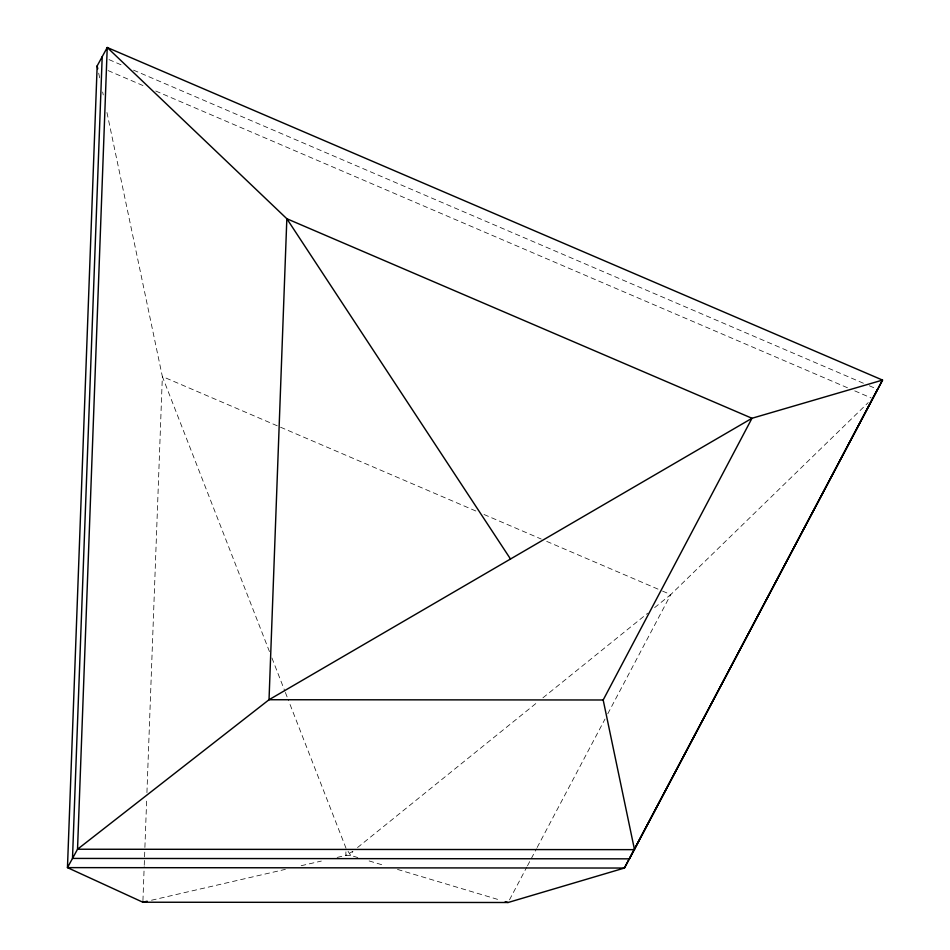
<?xml version="1.0" encoding="UTF-8"?>
<svg xmlns="http://www.w3.org/2000/svg" width="950" height="950" viewBox="0 0 950 950"><rect width="100%" height="100%" fill="white"/><g stroke="black" fill="none" stroke-linecap="round" stroke-linejoin="round"><path stroke-width="0.71" stroke-dasharray="4.75 3.56" d="M142.928 900.742L144.186 866.685M144.246 865.201L144.851 848.908M144.899 847.436L146.716 798.558M146.929 792.644L162.355 376.509L106.911 112.337M509.473 899.876L526.775 867.124M527.476 865.818L536.465 848.778M537.166 847.471L604.996 719.067M607.763 713.83L670.748 594.593L868.229 402.61M357.521 847.554L538.317 701.551M542.913 697.834L647.71 613.201M654.621 607.62L670.748 594.593L659.834 589.926M151.513 900.232L285.356 869.357M301.186 865.711L321.338 861.068M337.167 857.411L345.8 855.416L350.716 855.428L357.806 857.541M369.146 860.938L384.75 865.604M397.504 869.416L499.581 899.959M109.013 59.624L123.999 66.049M133.534 70.146L863.883 383.444M869.333 385.783L874.784 388.122M108.062 70.573L144.851 86.355M155.752 91.022L849.312 388.55M854.762 390.889L871.114 397.896M475.831 510.993L162.355 376.509L269.788 652.436M484.013 514.496L541.263 539.054M546.713 541.393L658.481 589.332M348.044 851.342L350.716 855.428L352.913 851.283L345.8 855.416L346.061 848.338L289.121 702.097M271.938 657.958L284.822 691.066M285.368 692.443L288.586 700.72M98.681 73.15L99.904 78.957M102.647 92.019L103.253 94.917"/><path stroke-width="1.43" d="M97.161 65.894L67.462 867.623L142.868 902.227L508.096 902.5L624.423 868.039L882.538 380.083L107.231 47.5L97.161 65.894L97.767 68.792M102.196 56.703L72.497 858.42L629.458 858.836L877.503 389.286M603.179 699.984L751.984 418.273L882.538 380.083L624.423 868.039L67.462 867.623L77.532 849.229L269.028 699.734L751.984 418.273L286.841 218.737L107.231 47.5L77.532 849.229L634.493 849.644L603.179 699.984L269.028 699.734L286.841 218.737L510.506 559.016M142.868 902.227L147.191 901.229M505.258 901.657L508.096 902.5"/></g></svg>
